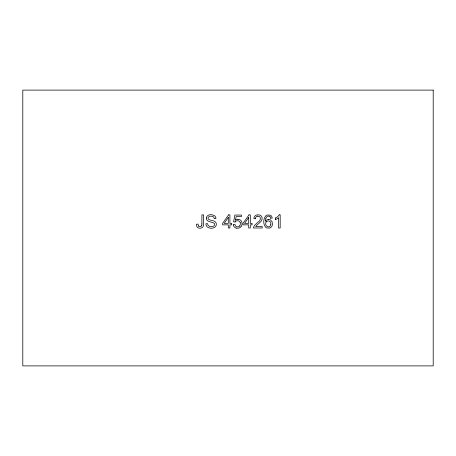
<?xml version="1.0" encoding="UTF-8"?>
<svg xmlns="http://www.w3.org/2000/svg" width="456" height="456" viewBox="0 0 456 456"><rect width="100%" height="100%" fill="white"/><g stroke="black" fill="none" stroke-linecap="round" stroke-linejoin="round"><path stroke-width="0.68" d="M255.502 218.344L255.474 218.789L253.821 218.618L254.226 216.988A3.585 3.585 0 0 1 256.403 215.067L257.623 214.839A6.754 6.754 0 0 1 258.313 214.827L259.772 215.084A3.597 3.597 0 0 1 260.935 215.739A3.836 3.836 0 0 1 261.202 216.001A3.46 3.46 0 0 1 262.16 218.088C262.337 221.382 258.922 223.138 256.888 225.144A13.891 13.891 0 0 0 256.625 225.389L256.551 225.458A5.284 5.284 0 0 0 255.753 226.45L262.189 226.45L262.189 228L253.513 228A2.873 2.873 0 0 1 253.701 226.883L254.767 225.133L256.87 223.149A37.158 37.158 0 0 0 258.073 222.123C260.769 220.978 261.641 215.87 257.76 216.167M270.796 224.665L270.853 224.181A5.09 5.09 0 0 0 270.864 223.668L270.761 222.898A2.668 2.668 0 0 0 270.231 221.787A2.548 2.548 0 0 0 266.469 221.701M235.467 220.123L236.174 216.594L241.412 216.594L241.412 215.055L234.886 215.055L233.614 221.798L235.131 221.992M265.905 218.196L265.574 219.49A12.808 12.808 0 0 0 265.455 221.234L266.093 220.459A3.46 3.46 0 0 1 266.874 219.917L267.085 219.815A3.825 3.825 0 0 1 268.635 219.484M240.99 226.632L240.483 227.173A3.95 3.95 0 0 1 239.052 228L237.815 228.217A5.996 5.996 0 0 1 237.109 228.211L236.293 228.085M270.676 218.213L272.278 218.088L271.725 216.435A3.317 3.317 0 0 0 270.271 215.164L267.119 215.032A3.819 3.819 0 0 0 265.916 215.671C263.135 218.623 262.89 224.443 265.802 227.39A3.944 3.944 0 0 0 266.999 228.017L269.524 228.085A3.796 3.796 0 0 0 270.744 227.51A3.682 3.682 0 0 0 271.349 226.974L271.839 226.29A4.965 4.965 0 0 0 272.477 224.346L272.072 221.662L270.465 219.952A3.523 3.523 0 0 0 269.41 219.558L268.635 219.484M279.146 214.822L280.183 214.822L280.183 228L278.57 228L278.57 217.734A10.003 10.003 0 0 1 275.333 219.632M237.946 219.296L238.368 219.319A3.944 3.944 0 0 1 240.551 220.202A4.383 4.383 0 0 1 240.848 220.487A3.996 3.996 0 0 1 241.914 222.448L242.028 223.32A4.965 4.965 0 0 1 241.024 226.655M198.542 226.119L197.978 224.061L196.411 224.278L196.895 226.672A2.844 2.844 0 0 0 198.252 227.909C200.315 228.849 203.387 227.812 203.524 225.281A9.707 9.707 0 0 0 203.621 223.822L203.627 214.879L201.888 214.879L201.888 223.919M240.209 222.745L240.318 223.525A4.896 4.896 0 0 1 240.306 224.05L240.272 224.38A3.101 3.101 0 0 1 239.525 226.033M233.386 224.968C233.141 224.124 235.37 224.016 235.188 225.133A2.662 2.662 0 0 0 235.803 226.204A2.576 2.576 0 0 0 239.48 225.994M275.35 218.116L275.35 219.672M279.22 214.873A8.105 8.105 0 0 1 275.299 217.974M265.928 218.207A3.728 3.728 0 0 1 267.159 216.497A2.252 2.252 0 0 1 270.066 216.839M270.106 216.811A3.198 3.198 0 0 1 270.63 218.219M266.435 221.673A2.861 2.861 0 0 0 265.723 223.44C265.175 225.817 268.345 228.211 270.129 226.073A2.913 2.913 0 0 0 270.784 224.66M255.451 218.338A2.497 2.497 0 0 1 257.76 216.104M236.288 228.114A3.904 3.904 0 0 1 233.364 224.968M235.478 220.134A4.366 4.366 0 0 1 237.946 219.273M235.096 221.969A2.867 2.867 0 0 1 237.821 220.761A2.713 2.713 0 0 1 240.266 222.727M201.86 223.919A6.572 6.572 0 0 1 201.763 225.498M201.74 225.498A1.87 1.87 0 0 1 198.628 226.039M206.38 218.025L206.403 218.709A2.941 2.941 0 0 0 207.092 220.254L208.01 221A4.463 4.463 0 0 0 208.666 221.32L214.081 223.138A1.664 1.664 0 0 1 214.594 223.993L214.622 224.135A1.984 1.984 0 0 1 214.639 224.586A1.858 1.858 0 0 1 214.44 225.298L213.499 226.21L211.869 226.649A6.253 6.253 0 0 1 211.111 226.66L209.834 226.45A4.378 4.378 0 0 1 209.156 226.176L208.05 225.258L207.508 223.639L205.873 223.782L205.992 224.734A4.326 4.326 0 0 0 206.773 226.393A4.07 4.07 0 0 0 207.651 227.242C209.817 228.564 212.918 228.661 214.987 227.094A3.671 3.671 0 0 0 215.722 226.267L216.087 225.555A3.488 3.488 0 0 0 216.321 224.295A3.773 3.773 0 0 0 216.286 223.782L216.241 223.537A3.118 3.118 0 0 0 215.466 222.038C213.579 220.06 210.336 220.772 208.335 219.074A1.431 1.431 0 0 1 208.118 218.646L208.061 217.951A1.596 1.596 0 0 1 208.227 217.398C209.293 215.791 211.869 215.876 213.351 216.817A2.263 2.263 0 0 1 213.841 217.381L214.263 218.698L215.927 218.572L215.813 217.74A3.87 3.87 0 0 0 215.283 216.503A3.488 3.488 0 0 0 214.554 215.705L211.704 214.679A8.265 8.265 0 0 0 210.666 214.662L208.859 214.993L207.434 215.825A3.186 3.186 0 0 0 206.938 216.412L206.693 216.851A3.283 3.283 0 0 0 206.38 218.025M228.296 217.461L224.187 223.383L228.296 223.383L228.296 217.461M248.691 217.461L244.581 223.383L248.691 223.383L248.691 217.461M228.593 214.879L222.602 223.383L222.602 224.859L228.296 224.859L228.296 228L229.909 228L229.909 224.859L231.682 224.859L231.682 223.383L229.909 223.383L229.909 214.879L228.593 214.879M248.987 214.879L242.997 223.383L242.997 224.859L248.691 224.859L248.691 228L250.304 228L250.304 224.859L252.077 224.859L252.077 223.383L250.304 223.383L250.304 214.879L248.987 214.879M433.2 90.106L22.8 90.106L22.8 365.894L433.2 365.894L433.2 90.106"/></g></svg>
